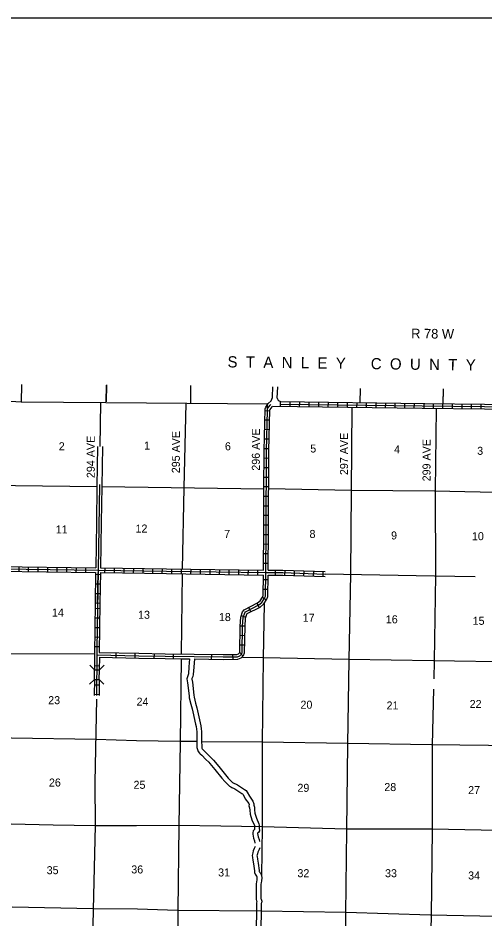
# Model space of a CAD drawing. Extents: x 1172052 to 1638052, y 15900200 to 16275684.
# Drawn here: x 1303278 to 1332436, y 16025043 to 16081292 of the extents above; entities that cross this region are included whole.
import ezdxf

# ---------------------------------------------------------------- set-up
doc = ezdxf.new("R2010")
doc.units = 0
for name, color, linetype in [('L10', 7, 'Continuous'), ('L11', 7, 'Continuous'), ('L13', 7, 'Continuous'), ('L14', 7, 'Continuous'), ('L18', 7, 'Continuous'), ('L2', 7, 'Continuous'), ('L23', 7, 'Continuous'), ('L30', 7, 'Continuous'), ('L50', 7, 'Continuous'), ('L8', 7, 'Continuous'), ('L9', 7, 'Continuous')]:
    doc.layers.add(name, color=color, linetype=linetype)

msp = doc.modelspace()

# ---------------------------------------------------------------- linework, layer by layer
at = {"layer": 'L10'}
for p, q in [((1308245, 16054541), (1308208, 16052041)), ((1308545, 16054537), (1308508, 16052037)), ((1308208, 16052041), (1308173, 16049797)), ((1308508, 16052037), (1308473, 16049792)), ((1308173, 16049797), (1308130, 16046975)), ((1308473, 16049792), (1308430, 16046971))]:
    msp.add_line(p, q, dxfattribs=at)
at = {"layer": 'L11'}
for points in [[(1313990, 16041283), (1313948, 16040795), (1313926, 16040347), (1313910, 16040284), (1313855, 16040165), (1313812, 16040040), (1313869, 16039780), (1313962, 16038977), (1313974, 16038841), (1314072, 16038451), (1314146, 16038153), (1314187, 16037971), (1314369, 16037215), (1314400, 16037062), (1314423, 16036887), (1314437, 16036731), (1314442, 16036409), (1314439, 16036157), (1314447, 16035743), (1314478, 16035614), (1314520, 16035503), (1314603, 16035404), (1314662, 16035359), (1314760, 16035267), (1315005, 16035007), (1315188, 16034834), (1315264, 16034754), (1315577, 16034374), (1315996, 16033844), (1316188, 16033625), (1316418, 16033394), (1316484, 16033335), (1316557, 16033285), (1316629, 16033247), (1316778, 16033183), (1316825, 16033158), (1317067, 16032997), (1317259, 16032884), (1317302, 16032855), (1317335, 16032806), (1317470, 16032548), (1317681, 16032246), (1317704, 16032185), (1317699, 16032114), (1317740, 16031973), (1317750, 16031829), (1317780, 16031587), (1317887, 16031225), (1318036, 16030876), (1318041, 16030860), (1318044, 16030726), (1318046, 16030625), (1317957, 16030548), (1317935, 16030427), (1317940, 16030340), (1317984, 16030091), (1318035, 16029929), (1318068, 16029769)], [(1314291, 16041279), (1314248, 16040774), (1314224, 16040303), (1314194, 16040184), (1314134, 16040053), (1314123, 16040022), (1314165, 16039830), (1314260, 16039008), (1314271, 16038892), (1314363, 16038524), (1314438, 16038222), (1314480, 16038039), (1314662, 16037280), (1314696, 16037111), (1314721, 16036921), (1314737, 16036747), (1314742, 16036409), (1314739, 16036158), (1314747, 16035782), (1314766, 16035702), (1314783, 16035657), (1314811, 16035623), (1314857, 16035588), (1314972, 16035479), (1315218, 16035219), (1315400, 16035046), (1315489, 16034953), (1315810, 16034563), (1316227, 16034036), (1316407, 16033830), (1316625, 16033612), (1316670, 16033571), (1316712, 16033543), (1316758, 16033518), (1316909, 16033454), (1316980, 16033415), (1317226, 16033252), (1317421, 16033137), (1317518, 16033070), (1317592, 16032961), (1317727, 16032704), (1317947, 16032388), (1318008, 16032231), (1318002, 16032146), (1318037, 16032026), (1318049, 16031858), (1318074, 16031648), (1318170, 16031327), (1318317, 16030981), (1318340, 16030910), (1318344, 16030732), (1318347, 16030546), (1318294, 16030444), (1318238, 16030395), (1318239, 16030375), (1318276, 16030162), (1318326, 16030004), (1318353, 16029870)], [(1318096, 16029573), (1318016, 16029433), (1317964, 16029306), (1317933, 16029180), (1317895, 16028999), (1317911, 16028891), (1317944, 16028720), (1317984, 16028490), (1318042, 16028043), (1318041, 16027951), (1318083, 16027841), (1318130, 16027775), (1318169, 16027725), (1318181, 16027691), (1318197, 16027594), (1318192, 16027479), (1318162, 16027368), (1318145, 16027231), (1318142, 16026267), (1318179, 16026180), (1318189, 16026140), (1318187, 16026125), (1318165, 16026044), (1318164, 16025952), (1318163, 16025826), (1318169, 16025687), (1318122, 16022833)], [(1318377, 16029488), (1318335, 16029387), (1318287, 16029301), (1318250, 16029212), (1318226, 16029113), (1318200, 16028991), (1318207, 16028942), (1318239, 16028774), (1318281, 16028535), (1318342, 16028061), (1318341, 16028005), (1318349, 16027984), (1318371, 16027954), (1318435, 16027872), (1318473, 16027767), (1318498, 16027612), (1318490, 16027432), (1318457, 16027310), (1318445, 16027212), (1318442, 16026328), (1318464, 16026276), (1318496, 16026150), (1318480, 16026061), (1318465, 16026004), (1318464, 16025948), (1318463, 16025832), (1318470, 16025692), (1318422, 16022828)]]:
    msp.add_lwpolyline(points, dxfattribs=at)
at = {"layer": 'L13'}
for p, q in [((1308435, 16057259), (1308395, 16054539)), ((1313762, 16057255), (1313625, 16051964)), ((1313625, 16051964), (1313534, 16046891)), ((1313529, 16046591), (1313463, 16041591)), ((1297827, 16041638), (1308060, 16041590))]:
    msp.add_line(p, q, dxfattribs=at)
for points in [[(1324119, 16056989), (1324083, 16051765), (1324031, 16046571)], [(1329386, 16056923), (1329318, 16051791), (1329340, 16046477), (1329261, 16041165), (1329235, 16040039)], [(1292676, 16052270), (1297790, 16052189), (1303124, 16052113), (1308208, 16052041)], [(1308508, 16052037), (1318635, 16051893)], [(1318935, 16051920), (1324075, 16051815), (1329284, 16051766), (1339729, 16051544)], [(1322462, 16046601), (1329281, 16046469), (1331823, 16046429)], [(1324031, 16046571), (1323944, 16041223), (1323849, 16035961), (1323795, 16030607), (1323734, 16025361), (1323664, 16020098), (1323561, 16014861), (1323567, 16009598), (1323459, 16004486)], [(1318657, 16044736), (1318585, 16041299), (1318532, 16036062), (1318521, 16030790), (1318480, 16027720)], [(1313459, 16041291), (1313398, 16036077), (1313312, 16030856), (1313259, 16025569), (1313224, 16020494)], [(1317297, 16041380), (1318577, 16041366), (1323927, 16041257), (1329228, 16041173), (1334486, 16041099), (1339712, 16041041), (1344871, 16040943)], [(1329221, 16039393), (1329141, 16035919), (1329138, 16030615), (1329067, 16025269), (1328947, 16019982), (1328836, 16014728), (1328808, 16009482), (1328757, 16004427)], [(1308178, 16038774), (1308084, 16033587), (1308094, 16030855), (1307967, 16025644), (1307876, 16020571)], [(1298469, 16036429), (1302874, 16036360), (1308141, 16036277), (1310669, 16036190), (1313390, 16036144), (1314439, 16036134)], [(1314739, 16036131), (1318532, 16036095)], [(1318532, 16036095), (1323866, 16036011), (1329100, 16035937), (1334417, 16035878), (1339726, 16035794), (1344764, 16035730)], [(1297680, 16031070), (1302853, 16030980), (1305465, 16030918), (1308095, 16030880), (1310674, 16030885), (1313304, 16030906), (1315950, 16030860), (1318521, 16030815)], [(1318521, 16030815), (1323812, 16030673), (1329147, 16030673), (1334229, 16030571)], [(1302917, 16025800), (1307967, 16025702), (1310739, 16025672), (1313234, 16025594), (1318452, 16025553)], [(1318452, 16025553), (1323752, 16025461), (1329034, 16025302), (1334167, 16025197)]]:
    msp.add_lwpolyline(points, dxfattribs=at)
at = {"layer": 'L18'}
for p, q in [((1308059, 16040594), (1307763, 16040895)), ((1308357, 16040591), (1308658, 16040886)), ((1308053, 16039997), (1308059, 16040594)), ((1308059, 16040594), (1308357, 16040591)), ((1308352, 16039994), (1308357, 16040591)), ((1308053, 16039997), (1307752, 16039701)), ((1308053, 16039997), (1308352, 16039994)), ((1308352, 16039994), (1308647, 16039693))]:
    msp.add_line(p, q, dxfattribs=at)
at = {"layer": 'L2'}
msp.add_lwpolyline([(1292849, 16057560), (1297910, 16057443), (1303144, 16057351), (1303477, 16057323), (1308761, 16057298), (1318903, 16057211)], dxfattribs=at)
at = {"layer": 'L23'}
msp.add_line((1636052, 16081292), (1268802, 16081292), dxfattribs=at)
at = {"layer": 'L50'}
for p, q in [((1303496, 16057306), (1303516, 16058406)), ((1308783, 16057330), (1308807, 16058380)), ((1308803, 16057337), (1308821, 16058393)), ((1314060, 16057252), (1314079, 16058355)), ((1324645, 16057260), (1324656, 16058160)), ((1329824, 16057208), (1329843, 16058145)), ((1329826, 16057194), (1329837, 16058095)), ((1329827, 16057229), (1329838, 16058107))]:
    msp.add_line(p, q, dxfattribs=at)
for points in [[(1319077, 16057383), (1319168, 16057590), (1319169, 16057634), (1319193, 16058267)], [(1319467, 16057558), (1319493, 16058256)]]:
    msp.add_lwpolyline(points, dxfattribs=at)
at = {"layer": 'L8'}
for p, q in [((1319660, 16057345), (1328678, 16057232)), ((1319669, 16057045), (1319673, 16057344)), ((1320266, 16057038), (1320270, 16057336)), ((1320862, 16057030), (1320866, 16057329)), ((1321459, 16057023), (1321463, 16057321)), ((1322055, 16057015), (1322059, 16057314)), ((1322652, 16057008), (1322656, 16057306)), ((1323249, 16057000), (1323252, 16057299)), ((1323845, 16056993), (1323849, 16057291)), ((1324442, 16056985), (1324445, 16057284)), ((1325038, 16056978), (1325042, 16057276)), ((1325635, 16056971), (1325639, 16057269)), ((1326231, 16056963), (1326235, 16057261)), ((1326828, 16056956), (1326832, 16057254)), ((1327424, 16056948), (1327428, 16057246)), ((1328021, 16056941), (1328025, 16057239)), ((1328640, 16056932), (1328644, 16057230)), ((1329214, 16056926), (1329218, 16057224)), ((1329811, 16056918), (1329814, 16057217)), ((1330407, 16056911), (1330411, 16057209)), ((1331004, 16056904), (1331007, 16057202)), ((1331600, 16056896), (1331604, 16057195)), ((1332197, 16056889), (1332200, 16057187)), ((1318706, 16056781), (1319004, 16056775)), ((1318687, 16056213), (1318985, 16056207)), ((1318675, 16055617), (1318973, 16055610)), ((1318662, 16055020), (1318960, 16055014)), ((1318650, 16054424), (1318948, 16054418)), ((1318644, 16053825), (1318943, 16053823)), ((1318642, 16053228), (1318940, 16053227)), ((1318639, 16052632), (1318938, 16052630)), ((1308360, 16052171), (1308278, 16046823)), ((1318637, 16052035), (1318935, 16052034)), ((1318634, 16051438), (1318933, 16051437)), ((1318632, 16050842), (1318930, 16050840)), ((1318629, 16050245), (1318927, 16050244)), ((1318627, 16049649), (1318925, 16049647)), ((1318623, 16049053), (1318921, 16049050)), ((1318618, 16048456), (1318916, 16048453)), ((1318613, 16047859), (1318911, 16047857)), ((1297757, 16047116), (1308130, 16046975)), ((1303340, 16046741), (1303344, 16047039)), ((1303937, 16046733), (1303941, 16047031)), ((1304533, 16046725), (1304537, 16047023)), ((1305130, 16046717), (1305134, 16047015)), ((1305726, 16046709), (1305730, 16047007)), ((1306323, 16046701), (1306327, 16046999)), ((1306919, 16046692), (1306923, 16046991)), ((1307516, 16046684), (1307520, 16046983)), ((1308708, 16046667), (1308713, 16046965)), ((1309305, 16046658), (1309310, 16046956)), ((1309902, 16046648), (1309906, 16046946)), ((1310498, 16046639), (1310503, 16046937)), ((1311095, 16046629), (1311099, 16046927)), ((1311691, 16046620), (1311696, 16046918)), ((1312288, 16046610), (1312292, 16046908)), ((1312884, 16046601), (1312889, 16046899)), ((1313481, 16046592), (1313485, 16046891)), ((1314077, 16046584), (1314082, 16046882)), ((1314674, 16046575), (1314678, 16046873)), ((1315270, 16046566), (1315275, 16046865)), ((1315867, 16046558), (1315871, 16046856)), ((1316463, 16046549), (1316468, 16046847)), ((1318608, 16047263), (1318906, 16047260)), ((1297902, 16046814), (1308125, 16046675)), ((1308125, 16046675), (1308095, 16044752)), ((1308422, 16046537), (1308124, 16046542)), ((1308245, 16044750), (1308275, 16046673)), ((1308425, 16046671), (1308395, 16044752)), ((1317060, 16046540), (1317064, 16046839)), ((1317657, 16046532), (1317661, 16046830)), ((1318253, 16046523), (1318257, 16046821)), ((1319349, 16046517), (1319349, 16046815)), ((1319941, 16046513), (1319951, 16046811)), ((1320537, 16046493), (1320547, 16046791)), ((1321133, 16046473), (1321143, 16046771)), ((1321729, 16046453), (1321739, 16046751)), ((1322326, 16046433), (1322336, 16046731)), ((1308413, 16045940), (1308114, 16045945)), ((1318597, 16046238), (1318895, 16046233)), ((1308403, 16045344), (1308105, 16045349)), ((1318588, 16045641), (1318887, 16045637)), ((1308095, 16044752), (1308044, 16041590)), ((1308394, 16044747), (1308095, 16044752)), ((1308395, 16044752), (1308346, 16041687)), ((1318200, 16044759), (1318337, 16044494)), ((1318543, 16045137), (1318793, 16044975)), ((1308090, 16044439), (1308389, 16044435)), ((1317670, 16044484), (1317807, 16044220)), ((1308081, 16043843), (1308379, 16043838)), ((1317221, 16043984), (1317504, 16043891)), ((1308071, 16043246), (1308370, 16043242)), ((1317157, 16043355), (1317455, 16043337)), ((1308062, 16042650), (1308360, 16042645)), ((1317144, 16042752), (1317442, 16042747)), ((1308052, 16042053), (1308351, 16042048)), ((1317132, 16042156), (1317430, 16042150)), ((1308060, 16041590), (1308051, 16040598)), ((1308359, 16041387), (1308351, 16040590)), ((1316681, 16041555), (1316682, 16041256)), ((1317122, 16041674), (1317330, 16041460)), ((1308054, 16040859), (1308353, 16040856)), ((1308046, 16039998), (1308036, 16039000)), ((1308043, 16039666), (1308342, 16039663)), ((1308346, 16040002), (1308336, 16038997)), ((1308038, 16039069), (1308336, 16039067))]:
    msp.add_line(p, q, dxfattribs=at)
for points in [[(1319467, 16057558), (1319486, 16057508), (1319505, 16057472), (1319532, 16057436), (1319584, 16057387), (1319660, 16057345)], [(1318706, 16056895), (1318755, 16057000), (1318908, 16057218), (1319077, 16057383)], [(1318752, 16046665), (1318774, 16049340), (1318795, 16054265), (1318849, 16056815), (1318846, 16057198)], [(1318828, 16056762), (1318846, 16056842), (1318885, 16056925), (1319023, 16057121), (1319069, 16057165)], [(1319005, 16056826), (1319016, 16056849), (1319138, 16057023), (1319166, 16057051)], [(1319166, 16057051), (1328518, 16056933), (1332401, 16056886), (1337258, 16056799), (1339800, 16056747)], [(1319671, 16057194), (1328520, 16057083), (1332403, 16057036), (1337261, 16056949), (1339952, 16056893)], [(1328678, 16057232), (1332405, 16057186), (1337264, 16057099), (1339955, 16057043)], [(1318635, 16051893), (1318646, 16054267), (1318706, 16056895)], [(1318904, 16046815), (1318924, 16049339), (1318945, 16054263), (1319005, 16056826)], [(1318604, 16046817), (1318624, 16049341), (1318635, 16051893)], [(1292605, 16047057), (1295013, 16047026), (1297754, 16046966), (1308278, 16046823), (1312544, 16046755), (1318752, 16046665)], [(1308430, 16046971), (1312546, 16046905), (1318604, 16046817)], [(1308278, 16046823), (1308199, 16041907), (1308210, 16041540), (1308186, 16038999)], [(1308425, 16046671), (1312541, 16046605), (1318600, 16046517)], [(1316084, 16041553), (1316945, 16041557), (1317043, 16041598), (1317106, 16041660), (1317123, 16041711), (1317154, 16043325), (1317188, 16043889), (1317299, 16044223), (1317395, 16044343), (1318224, 16044772), (1318396, 16044911), (1318546, 16045144), (1318582, 16045229), (1318600, 16046517)], [(1316085, 16041403), (1316976, 16041407), (1317127, 16041471), (1317237, 16041578), (1317272, 16041686), (1317304, 16043319), (1317337, 16043860), (1317433, 16044150), (1317492, 16044225), (1318307, 16044646), (1318509, 16044810), (1318679, 16045074), (1318731, 16045198), (1318752, 16046665)], [(1316085, 16041253), (1317007, 16041257), (1317212, 16041344), (1317368, 16041496), (1317422, 16041661), (1317454, 16043313), (1317485, 16043832), (1317567, 16044078), (1317589, 16044106), (1318389, 16044520), (1318622, 16044708), (1318813, 16045004), (1318881, 16045167), (1318900, 16046515)], [(1318752, 16046665), (1319819, 16046666), (1322460, 16046578)], [(1318900, 16046515), (1319817, 16046516), (1322455, 16046428)], [(1318904, 16046815), (1319822, 16046816), (1322465, 16046728)]]:
    msp.add_lwpolyline(points, dxfattribs=at)
at = {"layer": 'L9'}
for p, q in [((1309400, 16041364), (1309406, 16041663)), ((1310592, 16041338), (1310599, 16041636)), ((1311786, 16041317), (1311791, 16041615)), ((1312980, 16041299), (1312984, 16041597)), ((1315366, 16041264), (1315370, 16041562))]:
    msp.add_line(p, q, dxfattribs=at)
for points in [[(1308210, 16041540), (1310818, 16041482), (1312460, 16041455), (1316085, 16041403)], [(1308346, 16041687), (1310821, 16041632), (1312462, 16041605), (1316087, 16041553)], [(1308359, 16041387), (1310815, 16041332), (1312458, 16041305), (1313459, 16041291)], [(1313459, 16041291), (1313990, 16041283)], [(1314291, 16041279), (1316082, 16041253)]]:
    msp.add_lwpolyline(points, dxfattribs=at)

# ---------------------------------------------------------------- texts
at = {"layer": 'L14'}
for s, p in [('2', (1305823, 16054305)), ('1', (1311152, 16054352)), ('6', (1316198, 16054305)), ('5', (1321527, 16054164)), ('4', (1326762, 16054117)), ('3', (1331950, 16054022)), ('12', (1310615, 16049169)), ('11', (1305634, 16049116)), ('7', (1316151, 16048833)), ('8', (1321480, 16048833)), ('9', (1326573, 16048739)), ('10', (1331620, 16048691)), ('14', (1305398, 16043926)), ('13', (1310774, 16043785)), ('18', (1315821, 16043643)), ('17', (1321056, 16043596)), ('16', (1326243, 16043502)), ('15', (1331667, 16043408)), ('23', (1305162, 16038454)), ('24', (1310680, 16038360)), ('20', (1320914, 16038171)), ('21', (1326290, 16038124)), ('22', (1331478, 16038218)), ('26', (1305209, 16033312)), ('25', (1310491, 16033170)), ('29', (1320725, 16032982)), ('28', (1326149, 16033029)), ('27', (1331384, 16032840)), ('35', (1305068, 16027839)), ('36', (1310350, 16027886)), ('31', (1315774, 16027698)), ('32', (1320725, 16027651)), ('33', (1326196, 16027651)), ('34', (1331384, 16027509))]:
    msp.add_text(s, height=500, rotation=0, dxfattribs=at).set_placement(p)
at = {"layer": 'L30'}
for s, p in [('295 AVE', (1313383, 16052873)), ('296 AVE', (1318379, 16053030)), ('297 AVE', (1323883, 16052756)), ('294 AVE', (1308071, 16052569)), ('299 AVE', (1329036, 16052366))]:
    msp.add_text(s, height=500, rotation=90, dxfattribs=at).set_placement(p)
at = {"layer": 'L50'}
for s, height, p in [('R 78 W', 600, (1327824, 16061301)), ('S  T  A  N  L  E  Y      C  O  U  N  T  Y', 699.98, (1316356, 16059482))]:
    msp.add_text(s, height=height, rotation=359.2608, dxfattribs=at).set_placement(p)

doc.saveas('drawing.dxf')
